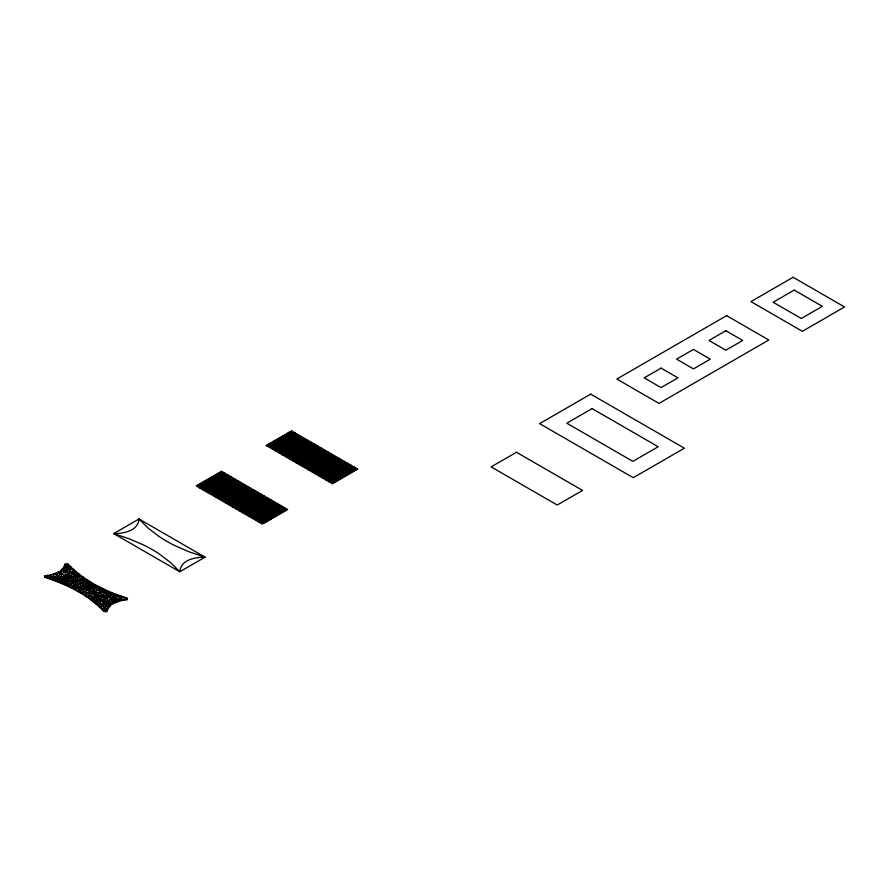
<?xml version="1.0" encoding="UTF-8"?>
<svg xmlns="http://www.w3.org/2000/svg" width="889" height="889" viewBox="0 0 889 889"><rect width="100%" height="100%" fill="white"/><g stroke="black" fill="none" stroke-linecap="round" stroke-linejoin="round"><path stroke-width="1.33" d="M60.83 570.627C66.686 570.916 70.531 575.205 72.22 580.406L69.898 587.218L82.321 586.029L83.199 580.728L85.055 578.461L60.385 582.951L61.708 581.284L61.908 579.095L60.83 570.627L63.752 567.349L71.098 567.138L69.053 569.449L61.574 573.772L56.329 573.227L58.73 577.928L57.896 581.973C65.853 581.406 72.198 576.505 79.477 574.361L74.054 586.529L72.165 588.362L80.043 588.251L85.2 584.329L87.055 579.761L71.898 582.828L65.219 585.029L64.664 582.495L65.519 571.883L65.23 569.593L63.752 567.349L65.23 563.77L68.109 564.126C83.977 580.795 105.224 591.196 126.916 598.075L127.527 599.731C116.97 599.653 108.525 608.832 97.69 605.409C82.621 592.13 64.075 583.462 45.061 577.428L44.45 575.761C55.029 575.939 63.441 566.504 74.287 570.093L65.497 575.439L52.851 580.072L53.84 577.061L53.496 574.072C69.142 579.339 86.277 584.618 96.857 598.13L115.659 602.275C116.081 590.34 99.401 593.374 91.6 591.952L82.944 594.43L84.155 591.618L83.566 589.14L88.689 583.595L89.044 581.073L82.288 583.306L67.564 586.118L68.464 581.384L67.686 577.372L58.574 571.927M105.313 611.554L107.491 609.943L102.368 609.865L108.48 603.198L106.058 595.508L105.747 593.019L106.758 590.474C101.668 591.952 96.368 594.196 93.078 598.497L92.5 601.142C98.746 599.964 105.724 601.653 111.147 604.876L108.225 608.143L106.747 611.732L103.891 611.376L97.69 605.409L111.403 598.764L114.025 596.13L114.092 593.53L95.99 603.975L104.424 604.187L124.304 597.208L124.427 600.164C111.57 597.819 98.257 596.452 84.933 595.73L88.022 593.341L89.178 587.451L93.212 583.584L93.512 586.251L92.3 588.085L80.855 593.174L80.043 588.251C71.887 581.506 60.93 577.794 50.451 576.972L47.684 578.294L47.55 575.339L50.451 576.972L50.295 579.15L61.574 573.772M103.78 611.288L107.491 609.943L100.457 603.864L99.479 596.486L92.9 590.007L92.3 588.085L89.178 587.451L80.043 588.251C87.922 590.207 96.49 590.841 104.424 589.385L103.824 591.429L105.747 593.019L109.18 591.507L108.88 593.841L113.403 603.575L108.48 603.198M50.451 576.972L50.662 574.905C59.207 582.284 71.242 583.406 80.177 590.352C93.367 595.186 107.825 596.152 121.682 596.341L118.481 601.431L111.403 598.764M55.763 578.861L55.407 580.995L67.686 577.372L75.987 571.527L65.519 571.883M109.691 606.509L104.424 604.187C104.302 600.108 103.191 595.741 100.579 592.596L102.079 588.285L97.279 589.996L95.823 592.318L86.922 597.041M100.457 603.864L97.768 602.431L94.301 602.531L96.312 600.486L96.857 598.13L105.747 593.019M88.022 593.341L90.011 595.952L88.811 598.386L96.857 598.13M104.424 604.187L102.135 605.976L100.879 608.354L108.225 608.143L106.78 605.82M100.579 592.596C94.034 584.751 83.344 582.673 76.376 574.994L77.687 572.961L68.353 573.605M91.6 591.952L97.557 585.984L89.178 587.451L74.832 578.406L73.32 573.627L64.497 565.56L68.109 564.126M74.42 589.507L77.954 586.251L80.71 578.883L83.166 577.105L65.497 575.439M97.279 589.996L99.812 587.14L92.3 588.085M78.777 591.918L80.177 590.352L83.566 589.14M119.126 595.419L115.403 598.208M45.061 577.428L47.55 575.339M124.427 600.164L126.916 598.075M62.797 583.984L64.664 582.495M93.512 586.251L95.379 584.784M72.22 580.406L74.832 578.406L81.277 575.761M114.025 596.13L116.581 594.508L121.315 600.586M266.267 445.511L291.57 430.909L357.656 469.059L332.342 483.672L266.267 445.511L270.834 446.689M199.558 487.85L224.861 473.237M269.567 447.423L294.881 432.81M202.859 489.75L228.173 475.137M272.867 449.334L298.182 434.721M206.17 491.661L231.473 477.049M276.179 451.234L301.482 436.632M209.471 493.573L234.774 478.96M279.479 453.146L304.794 438.533M212.771 495.473L238.085 480.86M282.78 455.057L308.094 440.444M216.083 497.384L241.386 482.771M286.091 456.957L311.394 442.355M219.383 499.296L244.686 484.683M289.392 458.868L314.706 444.256M222.683 501.196L247.998 486.583M292.692 460.78L318.006 446.167M225.995 503.107L251.298 488.494M296.004 462.68L321.307 448.078M229.295 505.019L254.598 490.406M299.304 464.591L324.618 449.978M232.596 506.919L257.91 492.306M302.604 466.503L327.919 451.89M235.907 508.83L261.21 494.217M305.916 468.403L331.219 453.801M239.208 510.742L264.511 496.129M309.216 470.314L334.531 455.701M242.508 512.642L267.822 498.029M312.517 472.226L337.831 457.613M245.82 514.553L271.123 499.94M315.828 474.126L341.132 459.524M249.12 516.465L274.423 501.852M319.129 476.037L344.443 461.424M252.42 518.365L277.735 503.752M322.429 477.949L347.743 463.336M255.732 520.276L281.035 505.663M325.741 479.849L351.044 465.247M259.032 522.187L284.336 507.575M329.041 481.76L354.355 467.147M85.2 584.329L91.123 582.328M90.711 599.742L93.078 598.497L96.312 600.486L97.768 602.431M96.312 600.486L111.603 592.541L111.714 594.719M99.279 606.887L102.135 605.976M69.053 569.449L72.698 568.616M103.124 610.621L107.491 609.943L103.491 610.999L104.591 611.465M90.622 585.351L82.321 586.029M80.177 590.352L76.598 590.718L76.387 588.251M88.689 583.595L93.212 583.584M64.497 565.56L69.609 565.626L65.23 569.593L62.286 568.982M74.832 578.406L67.686 577.372M353.089 467.881L357.656 469.059M101.013 590.24L103.824 591.429M73.32 573.627L76.376 574.994M290.303 431.632L356.389 469.792M289.036 432.365L355.122 470.514M287.78 433.099L353.855 471.248M286.514 433.832L352.589 471.981M285.247 434.554L351.333 472.715M283.98 435.288L350.066 473.437M282.713 436.021L348.799 474.17M281.446 436.755L347.532 474.904M280.179 437.477L346.266 475.637M278.913 438.21L344.999 476.36M277.657 438.944L343.732 477.093M276.39 439.666L342.465 477.826M275.123 440.399L341.209 478.56M273.856 441.133L339.942 479.282M272.59 441.866L338.676 480.016M271.323 442.589L337.409 480.749M270.056 443.322L336.142 481.482M268.789 444.056L334.875 482.205M267.533 444.789L333.608 482.938M220.294 472.059L286.38 510.208M219.027 472.781L285.113 510.942M217.761 473.515L283.847 511.675M216.494 474.248L282.58 512.397M215.238 474.982L281.313 513.131M213.971 475.704L280.057 513.864M212.704 476.437L278.79 514.587M211.438 477.171L277.524 515.32M210.171 477.904L276.257 516.053M208.904 478.626L274.99 516.787M207.637 479.36L273.723 517.509M206.37 480.093L272.456 518.243M205.115 480.827L271.189 518.976M203.848 481.549L269.934 519.709M202.581 482.283L268.667 520.432M201.314 483.016L267.4 521.165M200.047 483.749L266.133 521.899M198.78 484.472L264.866 522.632M197.514 485.205L263.6 523.354M90.011 595.952L93.078 598.497M291.57 430.909L293.614 433.543M330.308 481.027L332.342 483.672M139.006 518.987C138.084 531.122 123.46 533.589 113.692 533.6L179.778 571.749L205.081 557.147L139.006 518.987L113.692 533.6L129.394 538.845L143.573 544.968A142.318 82.166 0 0 1 160.098 554.503L170.699 562.693L179.778 571.749C180.689 559.626 195.324 557.159 205.081 557.147L189.379 551.902L175.211 545.779A142.318 82.166 0 0 1 158.687 536.234L148.085 528.055L139.006 518.987M221.561 471.326L196.258 485.939L262.333 524.088L287.647 509.475L221.561 471.326M590.696 394.127L539.612 423.631L633.279 477.704L684.363 448.212L590.696 394.127M726.624 315.651L616.844 379.036L659.016 403.395L768.807 340.009L726.624 315.651M793.11 277.268L750.938 301.615L802.367 331.319L844.55 306.961L793.11 277.268M794.221 290.092L773.141 302.26L801.256 318.495L822.347 306.327L794.221 290.092M661.06 368.124L644.192 377.858L661.06 387.604L677.94 377.858L661.06 368.124M693.453 349.421L676.585 359.156L693.453 368.902L710.322 359.156L693.453 349.421M725.846 330.719L708.978 340.454L725.846 350.199L742.715 340.454L725.846 330.719M516.453 452.268L491.15 466.881L557.225 505.03L582.539 490.417L516.453 452.268M592.096 408.596L566.782 423.208L632.868 461.358L658.182 446.745L592.096 408.596"/></g></svg>
